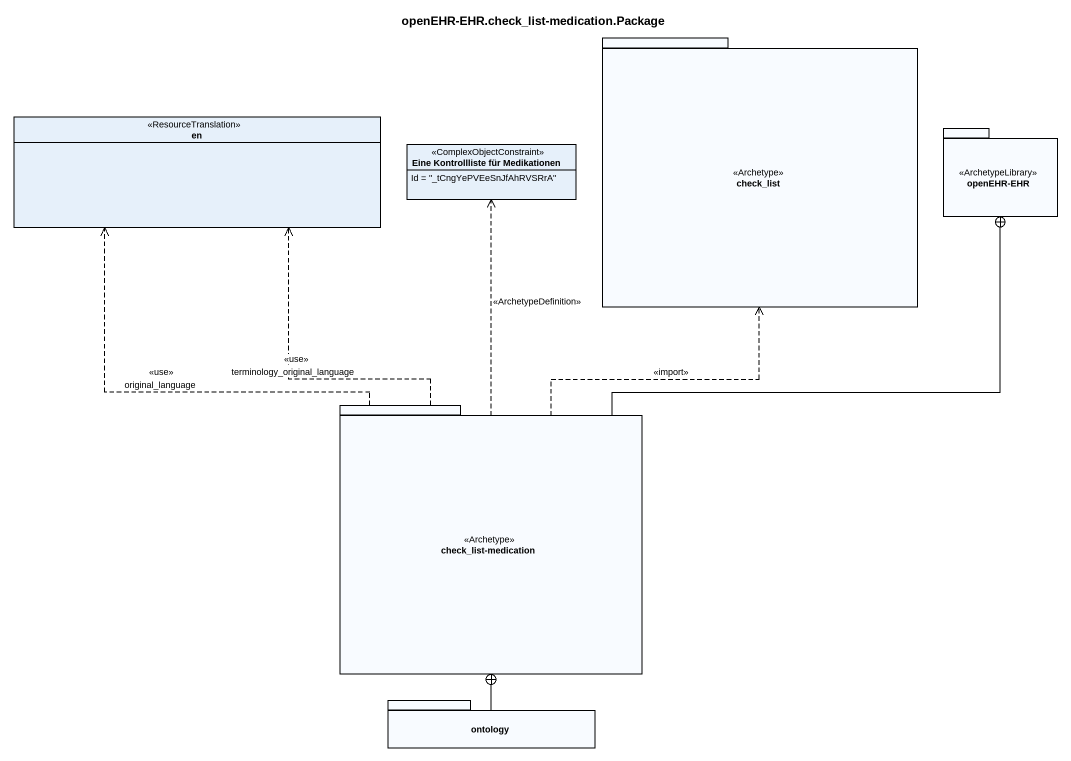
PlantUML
@startuml
title openEHR-EHR.check_list-medication.Package
hide circle
hide empty members
package check_list <<Archetype>> {
}
enum en <<ResourceTranslation>>
class "Eine Kontrollliste für Medikationen" as Eine_Kontrollliste_für <<ComplexObjectConstraint>> {
  Id = "_tCngYePVEeSnJfAhRVSRrA"
}
package "openEHR-EHR" as openEHR_EHR <<ArchetypeLibrary>> {
}
package "check_list-medication" as check_list_medication <<Archetype>> {
}
package ontology {
}
check_list_medication .up.> check_list : <<import>>
check_list_medication .up.> en : <<use>>\noriginal_language
check_list_medication .up.> en : <<use>>\nterminology_original_language
check_list_medication .up.> Eine_Kontrollliste_für : <<ArchetypeDefinition>>
check_list_medication -up-+ openEHR_EHR
ontology -up-+ check_list_medication
@enduml
